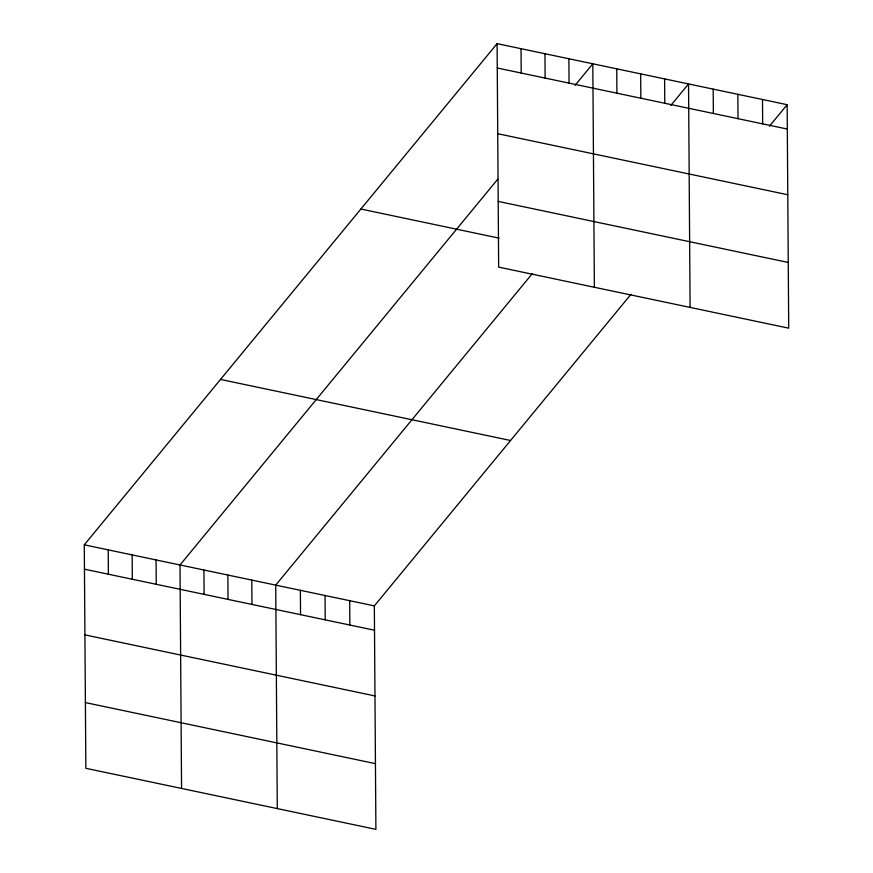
<?xml version="1.0" encoding="UTF-8"?>
<svg xmlns="http://www.w3.org/2000/svg" width="873" height="873" viewBox="0 0 873 873"><rect width="100%" height="100%" fill="white"/><g stroke="black" fill="none" stroke-linecap="round" stroke-linejoin="round"><path stroke-width="1.31" d="M630.993 294.288L374.342 605.884L375.903 829.35L85.849 768.305L84.288 544.828L497.097 43.65L787.151 104.695L788.712 328.172L498.658 267.116L497.097 43.65M497.697 179.271L180.002 564.984L181.562 788.45M575.078 85.325L592.811 63.794L594.371 287.261M532.377 273.533L275.726 585.128L277.287 808.594M670.802 105.469L688.535 83.939L690.096 307.416M769.419 126.225L787.151 104.695M497.261 68.007L787.326 129.051M497.719 133.711L787.784 194.755M498.199 201.412L788.254 262.457M360.865 209.04L499.127 238.143M220.509 379.439L510.574 440.494M84.288 544.828L374.342 605.884M84.452 569.185L374.517 630.23M84.91 634.889L374.975 695.945M85.39 702.59L375.445 763.646M762.5 99.511L762.675 123.857M737.849 94.317L738.012 118.673M713.186 89.133L713.361 113.479M664.604 78.908L664.779 103.254M640.673 73.867L640.847 98.223M616.742 68.836L616.916 93.182M568.88 58.764L569.054 83.11M544.959 53.722L545.123 78.079M521.028 48.692L521.192 73.037M349.691 600.689L349.855 625.046M325.04 595.506L325.203 619.852M300.377 590.312L300.552 614.668M251.795 580.087L251.97 604.443M227.864 575.056L228.039 599.402M203.933 570.014L204.107 594.371M156.071 559.942L156.245 584.299M132.15 554.901L132.314 579.257M108.219 549.87L108.383 574.216"/></g></svg>
